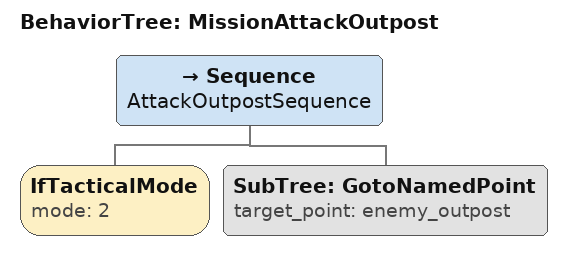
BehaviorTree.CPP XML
<?xml version="1.0"?>
<!--
  任务：敌方前哨存活时进攻敌方前哨。
  进入条件：战略模式 = kAttack(2)（战略层：敌方前哨血量 > 0）。
  退出条件：敌方前哨被击毁或被更高优先级任务（撤退 / 补给 / 复活）抢占。
  抢占关系：低于补给，高于高地 / 后方巡逻 / 防守。
-->
<root BTCPP_format="4" main_tree_to_execute="MissionAttackOutpost">
  <BehaviorTree ID="MissionAttackOutpost">
    <Sequence name="AttackOutpostSequence">
      <IfTacticalMode mode="2"/>
      <SubTree ID="GotoNamedPoint" target_point="enemy_outpost"/>
    </Sequence>
  </BehaviorTree>
</root>
